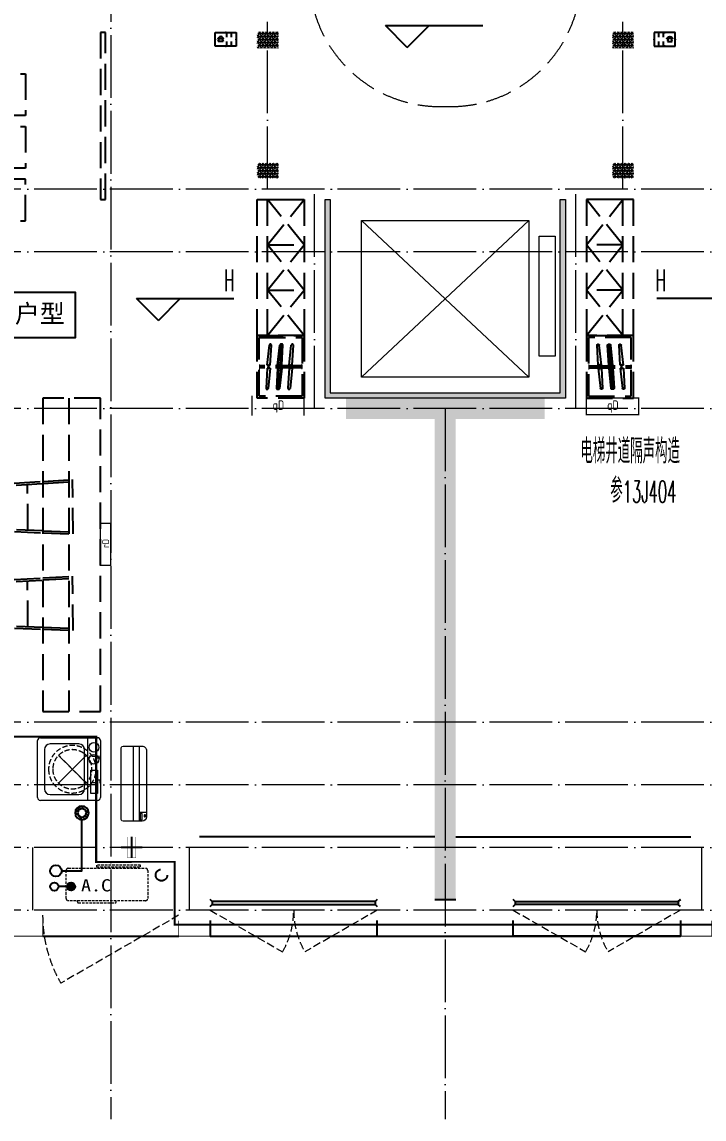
# Model space of a CAD drawing. Extents: x -518115 to 1124316, y -209821 to 1628073.
# Drawn here: x 836367 to 842893, y -178635 to -168135 of the extents above; entities that cross this region are included whole.
import ezdxf
from ezdxf.enums import TextEntityAlignment as Align

# ---------------------------------------------------------------- set-up
doc = ezdxf.new("R2010")
doc.units = 0
doc.header["$LTSCALE"] = 1000
doc.header["$MEASUREMENT"] = 0
for name, pattern in [('$1$DASH', [0.35, 0.25, -0.1]), ('A户型$0$DASH', [0.35, 0.25, -0.1]), ('DASH', [0.35, 0.25, -0.1]), ('DOTE', [2.4200000000000004, 2, -0.2, 0.02, -0.2])]:
    doc.linetypes.add(name, pattern=pattern)
for name, color, linetype in [('3-栏杆1', 135, 'Continuous'), ('3.5方案汇报，与郭总、侯月琴确定户型_t8$0$2020.03.04 -1安徽标准化洋房户型(UA）_t8_t8$0$看线', 154, 'Continuous'), ('5fur', 250, 'Continuous'), ('DIM_ELEV', 3, 'Continuous'), ('EQUIP-安防', 3, 'Continuous'), ('EQUIP_地漏', 7, 'Continuous'), ('PUB_TEXT', 4, 'Continuous'), ('VPIPE-凝结', 150, 'Continuous'), ('VPIPE-废水', 31, 'Continuous'), ('VPIPE-雨水', 4, 'DASH'), ('保温', 6, 'Continuous'), ('机电标识类', 1, 'Continuous'), ('看线', 251, 'Continuous')]:
    doc.layers.add(name, color=color, linetype=linetype)
for name, color, linetype, lineweight in [('3.5方案汇报，与郭总、侯月琴确定户型_t8$0$STAIR', 2, 'Continuous', 18), ('DOTE', 19, 'DOTE', 9), ('EQUIP-消防', 3, 'Continuous', 20), ('LVTRY', 1, 'Continuous', 13), ('STAIR', 2, 'Continuous', 18), ('WINDOW', 144, 'Continuous', 15), ('填充', 251, 'Continuous', 5), ('平面-空调室内机', 176, 'Continuous', 9), ('平面-空调预留孔', 173, 'Continuous', 15), ('空调', 76, 'Continuous', 13), ('粉刷', 251, 'Continuous', 9)]:
    doc.layers.add(name, color=color, linetype=linetype, lineweight=lineweight)
doc.styles.add('_TCH_DIM', font='SIMPLEX.shx', dxfattribs={"width": 0.7, "bigfont": 'GBCBIG.shx'})
doc.styles.add('_TEL_DIM', font='SIMPLEX', dxfattribs={"width": 0.8, "height": 3.5, "bigfont": 'HZTXT'})
doc.styles.add('房间名称', font='TSSDENG', dxfattribs={"width": 0.8, "bigfont": 'HZTXT'})
doc.styles.add('黑体', font='')
doc.styles.get('黑体').set_extended_font_data('SimHei')
pattern_1 = [(90, (0, 0), (-16.49778, 1.010197673501861e-15), [9.525, -19.05]), (210, (0, 0), (8.248889999999996, -14.28749658604684), [9.525, -19.05]), (150, (5.83238038093927e-16, 9.525), (-8.248890000000003, -14.28749658604684), [9.525, -19.05])]

# ---------------------------------------------------------------- blocks, each defined once
blk = doc.blocks.new('GDGDGDSDA')
at = {"layer": 'DOTE', "linetype": 'DOTE', "ltscale": 0.3}
for p, q in [((428635.0362220362, 370658.3318268224), (428634.7978358797, 359558.331827242)), ((430134.8185689393, 368458.3318260834), (430134.8185686748, 370058.3318260844)), ((433534.8200740376, 368458.3318260834), (433534.8200743021, 370058.3318260844)), ((471334.8193115436, 368458.3318260833), (417334.819312298, 368458.3318260835)), ((430584.8193169369, 366358.3318260893), (430584.8193170216, 368458.3318260653)), ((433084.8193072819, 366358.3318260413), (433084.8193071971, 368458.3318260653)), ((471334.8193115436, 367858.3318270331), (417334.819312298, 367858.3318270331)), ((471334.8193115436, 366358.3318253069), (417334.819312298, 366358.3318263437)), ((431834.8193190754, 366358.3318260653), (431834.8193190754, 359558.331827242)), ((471334.8193115436, 363358.3318186834), (417334.819312298, 363358.3318186834)), ((471334.8193115436, 362758.3318186833), (417334.819312298, 362758.3318186833)), ((471334.8193115436, 362158.331827242), (417334.819312298, 362158.331827242)), ((427884.8536739056, 362158.331827242), (427884.8407881674, 361558.331827242)), ((429384.8236075286, 362158.331827242), (429384.8364932667, 361558.331827242)), ((434284.8150372135, 362158.331827242), (434284.8021514753, 361558.331827242)), ((471334.8193115436, 361558.331827242), (417334.819312298, 361558.331827242))]:
    blk.add_line(p, q, dxfattribs=at)
blk = doc.blocks.new('FGDGDGRDGRRD')
at = {"layer": '5fur', "linetype": 'A户型$0$DASH'}
for p, q in [((427420.0297631394, 369562.7417104737), (427820.0297631396, 369562.7417104737)), ((427820.0297631396, 369562.7417104737), (427820.0297631396, 369162.7417104737)), ((427820.0297631396, 369162.7417104737), (427420.0297631394, 369162.7417104737)), ((427420.0297631394, 369058.2838904549), (427820.0297631396, 369058.2838904549)), ((427820.0297631396, 369058.2838904549), (427820.0297631396, 368658.283890455)), ((427820.0297631396, 368658.283890455), (427420.0297631394, 368658.283890455)), ((427820.0297631396, 368553.8260704363), (427420.0297631394, 368553.8260704363)), ((427820.0297631396, 368153.8260704363), (427820.0297631396, 368553.8260704363)), ((430034.8182580339, 368358.33408749), (430484.6214396512, 368358.33408749)), ((430034.8182580339, 367058.3340873321), (430034.8182580339, 368358.33408749)), ((430484.6211365134, 367924.9987946341), (430134.8179544431, 368358.3318258652)), ((430134.8182580339, 367924.9987944512), (430484.6214396512, 368358.3318260481)), ((430134.8182580339, 368358.3311020905), (430484.6211374192, 368358.3311020905)), ((430134.8182580339, 367058.3340873321), (430134.8182580339, 368358.3311020905)), ((430484.6211374192, 368358.3311020905), (430484.6211374192, 367058.3340873321)), ((430484.6214396512, 368358.33408749), (430484.6214396512, 367058.3340873321)), ((427420.0297631394, 368153.8260704363), (427820.0297631396, 368153.8260704363)), ((430134.8182580339, 367924.9987944512), (430484.6211365134, 367924.9987948171)), ((430484.6214396512, 367491.6664412445), (430134.8182580339, 367924.9987944512)), ((430134.8182580339, 367491.6664410093), (430484.6211365134, 367924.9987946341)), ((430134.8182580339, 367491.6664408263), (430484.6211369663, 367491.6664411922)), ((430134.8182580339, 367058.3340873321), (430484.6214396512, 367491.6664412445)), ((430484.6211374192, 367058.3340875151), (430134.8182580339, 367491.6664410093)), ((430484.6214396512, 367058.3340873321), (430034.8182580339, 367058.3340873321)), ((428534.8171815754, 366458.3318190013), (427984.8171815068, 366458.3318190013)), ((427984.8171815068, 366458.3318190013), (427984.8171815191, 363458.3318262438)), ((428234.8171815865, 366458.3318190013), (428234.8171814766, 363458.33182625)), ((428534.8171815877, 363458.3318262438), (428534.8171815754, 366458.3318190013)), ((427709.3767678037, 365645.0320280172), (427984.8171815136, 365661.3506628697)), ((427729.5621406168, 365626.1928530327), (427984.8171815136, 365641.3155931936)), ((427842.2189601513, 365195.2374836794), (427837.937533245, 365632.6136190902)), ((427984.8171815136, 365661.35066287), (428269.4906486645, 365678.216315588)), ((427984.8171815136, 365641.3155931942), (428269.6866560848, 365658.1928584935)), ((428274.5820926349, 365158.091568357), (428269.4906486645, 365678.216315588)), ((427733.7386428032, 365199.5354730325), (427984.8171815136, 365189.5877432264)), ((427713.9259319268, 365180.3047612041), (427984.8171815136, 365169.572051944)), ((427984.8171815136, 365189.5877432273), (428274.3860852134, 365178.1150254511)), ((427984.8171815136, 365169.5720519439), (428274.5820926349, 365158.091568357)), ((427709.3767678037, 364721.2854500868), (427984.8171815136, 364737.6040849392)), ((427729.5621406168, 364702.4462751023), (427984.8171815136, 364717.5690152632)), ((427842.2189601513, 364271.490905749), (427837.937533245, 364708.8670411597)), ((427984.8171815136, 364737.6040849395), (428269.4906486645, 364754.4697376576)), ((427984.8171815136, 364717.5690152637), (428269.6866560848, 364734.4462805631)), ((428274.5820926349, 364234.3449904265), (428269.4906486645, 364754.4697376576)), ((427713.9259319268, 364256.5581832736), (427984.8171815136, 364245.8254740136)), ((427733.7386428032, 364275.788895102), (427984.8171815136, 364265.8411652959)), ((427984.8171815136, 364265.8411652968), (428274.3860852134, 364254.3684475206)), ((427984.8171815136, 364245.8254740135), (428274.5820926349, 364234.3449904265)), ((427984.8171815191, 363458.3318262438), (428534.8171815877, 363458.3318262438))]:
    blk.add_line(p, q, dxfattribs=at)
blk.add_lwpolyline([(428534.8200654911, 368358.33182557), (428585.021194477, 368358.33182557), (428585.021194477, 369958.6019839781), (428534.8200654911, 369958.6019839781)], close=True, dxfattribs=at)
at = {"linetype": 'A户型$0$DASH'}
blk.add_wipeout([(430484.6214396512, 367058.3340873321), (430484.6214396512, 366458.3340873321), (430034.8182580339, 366458.3340873321), (430034.8182580339, 367058.3340873321)], dxfattribs=at).dxf.layer = '5fur'
at = {"layer": '5fur', "linetype": 'A户型$0$DASH'}
for p, q in [((430484.6211374192, 367058.3340873321), (430134.8182580339, 367058.3340873321)), ((430130.9788282145, 366772.6260690267), (430152.2628120951, 366965.3178476462)), ((430160.9788282145, 366772.6260690267), (430172.1991169794, 366963.7925817544)), ((430230.9788282145, 366772.6260690267), (430252.2628120951, 366965.3178476462)), ((430240.7812548293, 366772.6260690267), (430262.0652387099, 366965.3178476462)), ((430260.9788282145, 366772.6260690267), (430272.1991169794, 366963.7925817544)), ((430270.7812548293, 366772.6260690267), (430282.0015435942, 366963.7925817544)), ((430340.7812548293, 366772.6260690267), (430362.0652387099, 366965.3178476462)), ((430370.7812548293, 366772.6260690267), (430382.0015435942, 366963.7925817544)), ((430054.8182580339, 366773.5840873321), (430059.8182580339, 366773.5840873321)), ((430130.9788282145, 366772.6260690267), (430143.9788282145, 366772.6260690267)), ((430143.9788282145, 366775.6260690267), (430147.9788282145, 366775.6260690267)), ((430143.9788282145, 366741.0421056375), (430143.9788282145, 366775.6260690267)), ((430147.9788282145, 366741.0421056375), (430147.9788282145, 366775.6260690267)), ((430147.9788282145, 366772.6260690267), (430160.9788282145, 366772.6260690267)), ((430230.9788282145, 366772.6260690267), (430243.9788282145, 366772.6260690267)), ((430240.7812548293, 366772.6260690267), (430253.7812548293, 366772.6260690267)), ((430243.9788282145, 366775.6260690267), (430247.9788282145, 366775.6260690267)), ((430243.9788282145, 366741.0421056375), (430243.9788282145, 366775.6260690267)), ((430247.9788282145, 366741.0421056375), (430247.9788282145, 366775.6260690267)), ((430247.9788282145, 366772.6260690267), (430260.9788282145, 366772.6260690267)), ((430253.7812548293, 366775.6260690267), (430257.7812548293, 366775.6260690267)), ((430253.7812548293, 366741.0421056375), (430253.7812548293, 366775.6260690267)), ((430257.7812548293, 366741.0421056375), (430257.7812548293, 366775.6260690267)), ((430257.7812548293, 366772.6260690267), (430270.7812548293, 366772.6260690267)), ((430340.7812548293, 366772.6260690267), (430353.7812548293, 366772.6260690267)), ((430353.7812548293, 366775.6260690267), (430357.7812548293, 366775.6260690267)), ((430353.7812548293, 366741.0421056375), (430353.7812548293, 366775.6260690267)), ((430357.7812548293, 366741.0421056375), (430357.7812548293, 366775.6260690267)), ((430357.7812548293, 366772.6260690267), (430370.7812548293, 366772.6260690267)), ((430464.6214396512, 366773.5840873321), (430459.6214396512, 366773.5840873321)), ((430054.8182580339, 366743.0840873321), (430059.8182580339, 366743.0840873321)), ((430459.6214396512, 366768.5840873321), (430059.8182580339, 366768.5840873321)), ((430459.6214396512, 366748.0840873321), (430059.8182580339, 366748.0840873321)), ((430130.9788282145, 366744.0421056375), (430119.7585394495, 366552.8755929099)), ((430143.9788282145, 366744.0421056375), (430130.9788282145, 366744.0421056375)), ((430160.9788282145, 366744.0421056375), (430139.6948443337, 366551.350327018)), ((430147.9788282145, 366741.0421056375), (430143.9788282145, 366741.0421056375)), ((430160.9788282145, 366744.0421056375), (430147.9788282145, 366744.0421056375)), ((430230.9788282145, 366744.0421056375), (430219.7585394495, 366552.8755929099)), ((430240.7812548293, 366744.0421056375), (430229.5609660643, 366552.8755929099)), ((430243.9788282145, 366744.0421056375), (430230.9788282145, 366744.0421056375)), ((430260.9788282145, 366744.0421056375), (430239.6948443337, 366551.350327018)), ((430253.7812548293, 366744.0421056375), (430240.7812548293, 366744.0421056375)), ((430247.9788282145, 366741.0421056375), (430243.9788282145, 366741.0421056375)), ((430260.9788282145, 366744.0421056375), (430247.9788282145, 366744.0421056375)), ((430270.7812548293, 366744.0421056375), (430249.4972709485, 366551.350327018)), ((430257.7812548293, 366741.0421056375), (430253.7812548293, 366741.0421056375)), ((430270.7812548293, 366744.0421056375), (430257.7812548293, 366744.0421056375)), ((430340.7812548293, 366744.0421056375), (430329.5609660643, 366552.8755929099)), ((430353.7812548293, 366744.0421056375), (430340.7812548293, 366744.0421056375)), ((430370.7812548293, 366744.0421056375), (430349.4972709485, 366551.350327018)), ((430357.7812548293, 366741.0421056375), (430353.7812548293, 366741.0421056375)), ((430370.7812548293, 366744.0421056375), (430357.7812548293, 366744.0421056375)), ((430464.6214396512, 366743.0840873321), (430459.6214396512, 366743.0840873321))]:
    blk.add_line(p, q, dxfattribs=at)
for points in [[(430484.6214396512, 366458.3340873321), (430034.8182580339, 366458.3340873321), (430034.8182580339, 367058.3340873321), (430484.6214396512, 367058.3340873321)], [(430464.6214396512, 366478.3340873321), (430054.8182580339, 366478.3340873321), (430054.8182580339, 367038.3340873321), (430464.6214396512, 367038.3340873321)]]:
    blk.add_lwpolyline(points, close=True, dxfattribs=at)
for points in [[(430059.8182580339, 366773.5840873321), (430059.8182580339, 366743.0840873321)], [(430459.6214396512, 366773.5840873321), (430459.6214396512, 366743.0840873321)]]:
    blk.add_lwpolyline(points, dxfattribs=at)
for centre, start, end in [((430162.2131839973, 366964.322810456), 356.9605880066717, 174.2894068628322), ((430262.2131839973, 366964.322810456), 356.9605880066717, 174.2894068628322), ((430272.0156106121, 366964.322810456), 356.9605880066717, 174.2894068628322), ((430372.0156106121, 366964.322810456), 356.9605880066717, 174.2894068628322), ((430129.7444724317, 366552.3453642082), 176.9605880066717, 354.2894068628323), ((430229.7444724317, 366552.3453642082), 176.9605880066717, 354.2894068628323), ((430239.5468990465, 366552.3453642082), 176.9605880066717, 354.2894068628323), ((430339.5468990465, 366552.3453642082), 176.9605880066717, 354.2894068628323)]:
    blk.add_arc(centre, 10, start, end, dxfattribs=at)
blk = doc.blocks.new('GDFGDGRD')
at = {"layer": '保温', "linetype": 'Continuous', "ltscale": 10}
h = blk.add_hatch(dxfattribs=at)
h.set_pattern_fill('HEX', color=251, scale=10, angle=90, style=0)
h.set_pattern_definition(pattern_1)
h.paths.add_polyline_path([(431316.5779580405, 372073.7248388497), (431516.5779417312, 372073.7248388497), (431516.6768560584, 372223.7247332454), (431316.6768723676, 372223.7249298903)])
h = blk.add_hatch(dxfattribs=at)
h.set_pattern_fill('HEX', color=251, scale=10, angle=90, style=0)
h.set_pattern_definition(pattern_1)
h.paths.add_polyline_path([(434916.579461211, 372073.7248388497), (434716.5794775203, 372073.7248388497), (434716.4805631932, 372223.7247332454), (434916.4805468839, 372223.7249298903)])
h = blk.add_hatch(dxfattribs=at)
h.set_pattern_fill('HEX', color=251, scale=10, angle=90, style=0)
h.set_pattern_definition(pattern_1)
h.paths.add_polyline_path([(431316.5779582471, 370823.724846115), (431516.5779419378, 370823.724846115), (431516.676856265, 370973.7247405107), (431316.6768725742, 370973.7249371556)])
h = blk.add_hatch(dxfattribs=at)
h.set_pattern_fill('HEX', color=251, scale=10, angle=90, style=0)
h.set_pattern_definition(pattern_1)
h.paths.add_polyline_path([(434916.5794610044, 370823.724846115), (434716.5794773137, 370823.724846115), (434716.4805629865, 370973.7247405107), (434916.4805466773, 370973.7249371556)])
h = blk.add_hatch(dxfattribs=at)
h.set_pattern_fill('HEX', color=251, scale=10, angle=90, style=0)
h.set_pattern_definition([(90, (-70765.89117912838, -151624.7360933621), (-16.49778, 1.010197673501861e-15), [9.525, -19.05]), (210, (-70765.89117912838, -151624.7360933621), (8.248889999999996, -14.28749658604684), [9.525, -19.05]), (150, (-70765.89117912838, -151615.2110933621), (-8.248890000000003, -14.28749658604684), [9.525, -19.05])])
h.paths.add_polyline_path([(434066.5790224251, 368523.7248330163), (434066.5789810187, 368723.7248300065), (432166.5783829462, 368723.7248300508), (432166.5784243525, 368523.7248330605)])
h = blk.add_hatch(dxfattribs=at)
h.set_pattern_fill('HEX', color=251, scale=10, angle=90, style=0)
h.set_pattern_definition([(90, (-70765.89117912838, -152124.7360933621), (-16.49778, 1.010197673501861e-15), [9.525, -19.05]), (210, (-70765.89117912838, -152124.7360933621), (8.248889999999996, -14.28749658604684), [9.525, -19.05]), (150, (-70765.89117912838, -152115.2110933621), (-8.248890000000003, -14.28749658604684), [9.525, -19.05])])
h.paths.add_polyline_path([(433016.677671614, 363923.7248245182), (433216.6776553047, 363923.7248245182), (433216.6776158109, 368523.7247332072), (433016.6776321201, 368523.7249298521)])
at = {"layer": '保温', "color": 251, "linetype": 'ByBlock', "ltscale": 10}
blk.add_line((433016.5787096247, 363923.7248245177), (433216.5787096269, 363923.724824505), dxfattribs=at)
blk = doc.blocks.new('dongkong')
blk.add_wipeout([(-603756.0415179721, 210770.96306340612), (-603756.0415180603, 210570.80961624245), (-603836.0415181214, 210570.80961593534), (-603836.0415181519, 210770.96306307407)])
at = {"layer": '机电标识类', "color": 250, "linetype": 'DASH', "ltscale": 400}
for p, q in [((-603796.0415180789, 210770.9630630909), (-603796.0415180789, 210570.8096162414)), ((-603896.0415180789, 210670.6929921169), (-603696.0415180789, 210670.6929921169))]:
    blk.add_line(p, q, dxfattribs=at)
at = {"layer": '空调', "color": 6, "linetype": 'DASH', "const_width": 2}
blk.add_lwpolyline([(-603756.0415180789, 210770.9630630909), (-603756.0415180789, 210570.8096162414), (-603836.0415180789, 210570.8096162414), (-603836.0415180789, 210770.9630630909)], close=True, dxfattribs=at)
blk = doc.blocks.new('A$C001338C2')
for p, q in [((844.9999883423079, 303.6000072514144), (54.99998834231155, 303.6000543390692)), ((109.0525457565491, 214.7673082745569), (109.0525510513944, 303.6000511174025)), ((-1.49359439092e-05, 248.6000576173246), (-2.84423585981e-05, 22.0000576172315)), ((899.9999715576414, 22.00000397306576), (899.9999850640525, 248.6000039731589)), ((21.99997024633922, 5.63059293199e-05), (877.9999702463392, 5.2843679441e-06))]:
    blk.add_line(p, q)
at = {"lineweight": 5}
for p, q in [((899.9999830474662, 214.7672611304297), (-1.69525337697e-05, 214.7673147745954)), ((899.9999787804518, 143.1781611304468), (-2.12195482163e-05, 143.1782147746126))]:
    blk.add_line(p, q, dxfattribs=at)
for points in [[(73.08482630450817, 275.0144977724194), (56.77886350143308, 275.0144987443309, -0.414213562373095), (51.27886382925863, 280.5144990721565), (51.27886400034913, 283.3844664433818, -0.414213562373095), (56.77886432817468, 288.8844661155563), (73.08482713124977, 288.8844651436448, -0.4142135623732024), (78.58482680342422, 283.3844648158192), (78.58482663233372, 280.5144974445939, -0.414213562373095)], [(89.24090579471158, 226.3562818807586), (22.19125331861505, 226.3562858772129, -0.414213562372504), (16.6912536464406, 231.8562862050385), (16.69125431894281, 243.1390318179401, -0.414213562373095), (22.19125464676836, 248.6390314901146), (89.24090712286488, 248.6390274936603, -0.414213562373095), (94.74090679503934, 243.1390271658347), (94.74090612253713, 231.8562815529331, -0.414213562373095)]]:
    blk.add_lwpolyline(points, format="xyb", close=True)
for centre, radius, start, end in [((54.99998506405609, 248.6000543390692), 55.0000000000001, 89.99999658490542, 179.9999965849054), ((844.9999850640525, 248.6000072514144), 55.0000000000001, 359.9999965849054, 89.99999658490542), ((21.9999715576414, 22.00005630592932), 22.00000000000004, 179.9999965849054, 269.9999965849054), ((877.9999715576414, 22.00000528436794), 22.00000000000004, 269.9999965849054, 359.9999965849054)]:
    blk.add_arc(centre, radius, start, end)
blk = doc.blocks.new('ASDFSD')
at = {"layer": '3-栏杆1', "color": 5}
for p, q in [((681762.5879415963, 334937.5442401596), (681742.3193111992, 334955.3318184742)), ((681742.3193111992, 334955.3318184742), (681762.5879414161, 334937.5442403179)), ((683322.0506668226, 334937.5442278689), (683342.3192972196, 334955.3318061834)), ((683342.3192972196, 334955.3318061834), (683322.0506670028, 334937.5442280272)), ((681742.3193347491, 334888.4150854239), (681762.5879414133, 334908.2619604596)), ((681762.5879414161, 334937.5442403179), (681762.5879414133, 334908.2619604596)), ((683322.0506670028, 334937.4781505512), (681762.5879414163, 334937.5226424761)), ((681762.5879414135, 334908.2403724216), (683322.0506670056, 334908.1959003614)), ((683322.0506670028, 334937.5442280272), (683322.0506670056, 334908.2619481689)), ((683322.0506670056, 334908.2619481689), (683342.3192736697, 334888.4150731332)), ((683342.3192736697, 334888.4150731332), (683322.0506670056, 334908.2619481689))]:
    blk.add_line(p, q, dxfattribs=at)
blk = doc.blocks.new('$TwtSys$00000141')
at = {"color": 1}
for p, q in [((-47.09803151780761, 3.836055847277748), (-5.041545145413693, 45.89254221967349)), ((-47.09803151780761, 3.836055847277748), (-5.041545145413693, 45.89254221967349)), ((-43.60958444554853, -17.52724007043071), (17.52724007042889, 43.60958444554853)), ((-43.60958444554853, -17.52724007043071), (17.52724007042889, 43.60958444554853)), ((-33.23401871576607, -33.23401871577153), (33.23401871576607, 33.23401871576425)), ((-33.23401871576607, -33.23401871576971), (33.23401871576607, 33.23401871576425)), ((-16.17805684451741, -43.53063328177632), (43.79137317708955, 16.43879673983065)), ((-16.17805684451741, -43.53063328177632), (43.79137317708955, 16.43879673983247)), ((5.715553844029273, -46.12975947626182), (46.12974035062325, -5.715572969671484)), ((5.715553844029273, -46.12975947626182), (46.12974035062325, -5.715572969671484))]:
    blk.add_line(p, q, dxfattribs=at)
blk.add_circle((0, -1.818989403545856e-12), 47, dxfattribs=at)
blk.add_circle((0, -1.818989403545856e-12), 47, dxfattribs=at)
blk = doc.blocks.new('RECTANG')
for p, q in [((1.00000000000004, 1.00000000000004), (0, 1.00000000000004)), ((0, 1.00000000000004), (0, 0)), ((1.00000000000004, 0), (1.00000000000004, 1.00000000000004)), ((0, 0), (1.00000000000004, 0))]:
    blk.add_line(p, q)
blk = doc.blocks.new('洗衣机')
at = {"layer": 'LVTRY'}
for p, q in [((3790993.746954995, 243444.5237557961), (3790993.746954995, 242899.1124234381)), ((3791567.361739737, 243472.1311109139), (3791020.978428917, 243472.1311109139)), ((3791116.547650196, 243472.1311109139), (3791116.547650196, 242871.5050683203)), ((3791198.977629842, 243412.6941587822), (3791474.884451542, 243412.6941587822)), ((3791594.59321366, 242899.1124234381), (3791594.59321366, 243444.5237557961)), ((3791145.054954439, 242982.4807401235), (3791145.054954439, 243358.0271784722)), ((3791528.807126945, 243358.0271784722), (3791528.807126945, 242982.4807401235)), ((3791020.978428917, 242871.5050683203), (3791567.361739737, 242871.5050683203)), ((3791474.884451542, 242927.8137598135), (3791198.977629842, 242927.8137598135))]:
    blk.add_line(p, q, dxfattribs=at)
at = {"layer": 'LVTRY', "extrusion": (0, 0, -1)}
for centre, major_axis, ratio, start_param, end_param in [((3791020.978428917, 243444.5237557961), (-1.908531711022078e-08, 27.60735511779785), 0.9863847444471043, -1.570796326112996, 7.008549296472211e-10), ((3791055.147302595, 243379.8474220779), (-1.532403957494624e-08, 46.92390957762836), 0.9863847444493448, 3.141592653920872, 9.424777961100459), ((3791198.977629842, 243358.0271784722), (4.764609934498854e-09, 54.66698031005217), 0.9863847444472746, 4.712388980298719, 6.283185307091227), ((3791474.884451542, 243358.0271784722), (-4.76474120185596e-09, 54.66698031005217), 0.9863847444472746, 8.836242848531128e-11, 1.57079632688087), ((3791567.361739737, 243444.5237557961), (-5.264563262736361e-09, 27.60735511779785), 0.9863847444471043, 1.933262439024475e-10, 1.570796326982994), ((3791055.147302595, 243265.6659087724), (-1.532403957494624e-08, 46.92390957762836), 0.9863847444493448, 3.141592653920872, 9.424777961100459), ((3791198.977629842, 242982.4807401235), (-6.265914279833452e-09, 54.66698031005218), 0.9863847444472746, 3.141592653705994, 4.712388980497749), ((3791474.884451542, 242982.4807401235), (6.265651745155644e-09, 54.66698031005217), 0.986384744447275, 1.570796326681842, 3.141592653473596), ((3791020.978428917, 242899.1124234381), (1.908525212675288e-08, 27.60735511779785), 0.9863847444471043, 3.14159265288894, 4.712388979702792), ((3791567.361739737, 242899.1124234381), (5.264433297526799e-09, 27.60735511779784), 0.9863847444471044, 1.570796326606803, 3.141592653396471)]:
    blk.add_ellipse(centre, major_axis=major_axis, ratio=ratio, start_param=start_param, end_param=end_param, dxfattribs=at)
at = {"layer": 'LVTRY', "xscale": 63.25620569481588, "yscale": 224.5369532744355, "zscale": 64.12934308941763, "rotation": 180}
blk.add_blockref('RECTANG', (3791085.200501846, 243162.4333077016), dxfattribs=at)
blk = doc.blocks.new('$TwtSys$00000543')
for p, q in [((-93.61191613507253, -8.532828222891112), (8.532828222720127, 93.61191613524352)), ((-8.532828222720127, -93.61191613524352), (93.6119161354145, 8.532828222891112)), ((12.46562189858378, 55.00516585458899), (41.70321270589193, 84.24275666206813)), ((39.88082245889382, 39.88082245889382), (66.46803743171768, 66.46803743154669)), ((55.00516585475998, 12.46562189841279), (84.24275666206813, 41.70321270589193)), ((-84.24275666206813, -41.70321270589193), (-55.00516585475998, -12.46562189841279)), ((-66.46803743308556, -66.46803743308556), (-39.88082245889382, -39.88082245889382)), ((-41.70321270589193, -84.24275666206813), (-12.46562189824181, -55.00516585458899))]:
    blk.add_line(p, q)
for radius in [94, 56.4]:
    blk.add_circle((0, 0), radius)
blk = doc.blocks.new('dnfhfn')
at = {"linetype": '$1$DASH', "ltscale": 0.2}
for p, q in [((101.8984962723892, 495.000031470118, -2.359636360997379e-09), (121.8984962723892, 495.000031470118, -2.359636360997379e-09)), ((101.8984962723892, 417.1853479389541, -2.359636360997379e-09), (101.8984962723892, 495.000031470118, -2.359636360997379e-09)), ((121.8984962723892, 495.000031470118, -2.359636360997379e-09), (121.8984962723892, 429.0058331504954, -2.359636360997379e-09)), ((353.1017998967993, 495.000031470118, -2.359636360997379e-09), (333.1017998967993, 495.000031470118, -2.359636360997379e-09)), ((333.1017998967993, 495.000031470118, -2.359636360997379e-09), (333.1017998967993, 429.0058331504954, -2.359636360997379e-09)), ((353.1017998967993, 417.1853479389541, -2.359636360997379e-09), (353.1017998967993, 495.000031470118, -2.359636360997379e-09))]:
    blk.add_line(p, q, dxfattribs=at)
at = {"linetype": '$1$DASH', "ltscale": 0.2, "elevation": -2.359636360997379e-09}
for points in [[(94.91774319857359, 360.0825529289432), (94.91774319857359, 360.0825529289432), (360.0827860850841, 94.91750992601737), (360.0827860850841, 94.91750992601737)], [(360.0827861726284, 360.0825529010035), (94.91774310916662, 94.91750995395705), (94.91774310916662, 94.91750995395705), (360.0827861726284, 360.0825529010035)]]:
    blk.add_lwpolyline(points, close=True, dxfattribs=at)
at = {"linetype": '$1$DASH', "ltscale": 0.2}
for radius in [227.5000000426377, 187.5000000426377]:
    blk.add_circle((227.5002646408975, 227.5000314274803, -2.359636360997379e-09), radius, dxfattribs=at)
blk = doc.blocks.new('gsergvr')
at = {"layer": '平面-空调预留孔', "linetype": 'DASH', "ltscale": 0.1}
for p, q in [((34075.40689820799, 17176.21177392045), (34075.40689820799, 17166.21177392045)), ((34085.40689820799, 17156.21177392045), (34438.2425664645, 17156.21177392045)), ((34448.2425664645, 17166.21177392045), (34448.2425664645, 17176.21177392045))]:
    blk.add_line(p, q, dxfattribs=at)
blk.add_lwpolyline([(34728.55383313683, 17176.21177392068), (33988.55383313683, 17176.21177392045, -0.414213562373517), (33968.55383313683, 17196.21177392045), (33968.5538331373, 17466.21177392045, -0.414213562372746), (33988.5538331373, 17486.21177392045), (34728.55383313636, 17486.21177392045, -0.4142135623727947), (34748.55383313636, 17466.21177392045), (34748.55383313683, 17196.21177392091, -0.4142135623733224)], format="xyb", close=True, dxfattribs=at)
blk.add_lwpolyline([(34679.34183939642, 17515.32109233934), (34259.5236940319, 17515.32109233934), (34259.5236940319, 17500.20703668251), (34679.34183939642, 17500.20703668251)], close=True, dxfattribs=at)
for centre, start, end in [((34085.40689820799, 17166.21177392045), 180, 270), ((34438.2425664645, 17166.21177392045), 270, 0)]:
    blk.add_arc(centre, 10, start, end, dxfattribs=at)
at = {"layer": '平面-空调预留孔', "color": 251, "linetype": 'DASH', "ltscale": 0.1, "true_color": 0x636466, "style": '黑体', "width": 1.2}
blk.add_text('A.C', height=117.045, dxfattribs=at).set_placement((34110.94965887904, 17264.83656359856))
blk = doc.blocks.new('rtyryrtyeeretee')
at = {"layer": '平面-空调预留孔'}
blk.add_blockref('gsergvr', (635673.4605407391, 326705.7952499206), dxfattribs=at)
blk = doc.blocks.new('GDGDRGDGDRGDR')
blk.add_blockref('rtyryrtyeeretee', (-240152.5894561801, 97240.07148390624))
blk = doc.blocks.new('$equip$00002628')
at = {"linetype": 'Continuous'}
for p, q in [((-0.624999999998181, 0.4150000000045111), (0.625000000001819, 0.4150000000045111)), ((-0.624999999998181, -0.4150000000045111), (-0.624999999998181, 0.4150000000045111)), ((-0.4717313354612998, 0.009603462141967611), (-0.4090194958534994, 0.009603462141967611)), ((-0.4457289298279647, -0.1375965378647379), (-0.3945289298262651, 0.05760346212991863)), ((-0.3945289298262651, 0.05760346212991863), (-0.3945289298262651, 0.05760346212991863)), ((-0.3945289298262651, 0.05760346212991863), (-0.2057289298081741, 0.05760346212991863)), ((-0.2057289298081741, 0.05760346212991863), (-0.1545289298064745, -0.1375965378647379)), ((-0.1912383637663879, 0.009603462141967611), (-0.1285265242022433, 0.009603462141967611)), ((0.07074779736467462, 0.1292446097322681), (0.07074779736467462, 0.4150000000045111)), ((0.3500291924156045, 0.1292446097322681), (0.3500291924156045, 0.4150000000045111)), ((0.625000000001819, 0.4150000000045111), (0.625000000001819, -0.4150000000045111)), ((0.625000000001819, -0.4150000000045111), (-0.624999999998181, -0.4150000000045111)), ((-0.1545289298064745, -0.1375965378647379), (-0.4457289298279647, -0.1375965378647379)), ((0.07074779736467462, -0.4150000000045111), (0.07074779736467462, -0.1292446097468201)), ((0.3500291924156045, -0.4150000000045111), (0.3500291924156045, -0.1292446097468201))]:
    blk.add_line(p, q, dxfattribs=at)
at = {"const_width": 0.05}
blk.add_lwpolyline([(-0.624999999998181, 0.4150000000045111), (0.625000000001819, 0.4150000000045111), (0.625000000001819, -0.4150000000045111), (-0.624999999998181, -0.4150000000045111), (-0.624999999998181, 0.4150000000045111), (0.625000000001819, 0.4150000000045111)], dxfattribs=at)
at = {"linetype": 'Continuous'}
blk.add_arc((-0.3001289298244956, -0.01143547351603047), 0.1728873113639825, 6.989740462788838, 173.0102595372112, dxfattribs=at)
for p in [(-0.624999999998181, 0), (1.818989403545856e-12, 0.4150000000045111), (1.818989403545856e-12, -0.4150000000045111), (0.625000000001819, -3.637978807091713e-12)]:
    blk.add_point(p)
at = {"color": 7, "style": '_TEL_DIM', "flags": 1}
blk.add_attdef('A', text='', height=2.5e-05, dxfattribs=at).set_placement((1.818989403545856e-12, 0), align=Align.MIDDLE_CENTER)
blk = doc.blocks.new('GDGRDGDRGDFD')
at = {"layer": 'EQUIP-消防', "const_width": 12.82051282052028}
blk.add_lwpolyline([(136866.5605577994, 335507.811971089), (136366.5605577994, 335507.8119710906), (136366.5605577991, 335347.8119710904), (136866.5605577991, 335347.8119710888)], close=True, dxfattribs=at)
at = {"layer": 'PUB_TEXT', "color": 7, "true_color": 0xffffff, "style": '房间名称', "width": 0.8}
blk.add_text('qD', height=90, dxfattribs=at).set_placement((136565.0499633249, 335395.5346836653))
blk = doc.blocks.new('FSFSFSFSEG')
at = {"layer": 'EQUIP-消防', "const_width": 12.82051282052028}
blk.add_lwpolyline([(136866.5605577994, 335152.5449090759), (136466.5605577994, 335152.5449090774), (136466.5605577991, 335052.5449090772), (136866.5605577991, 335052.5449090757)], close=True, dxfattribs=at)
at = {"layer": 'PUB_TEXT', "color": 7, "true_color": 0xffffff, "style": '房间名称', "width": 0.8}
blk.add_text('rD', height=64.8, dxfattribs=at).set_placement((136633.7425204425, 335069.0046025831))
blk = doc.blocks.new('GHFHFHTFHCSDCS')
blk.add_blockref('GDGRDGDRGDFD', (294900.0178471453, 33215.91286097257))
for name, p, rotation in [('GDGRDGDRGDFD', (298100.9974941605, 33215.50885790785), 0.0001673532306091649), ('FSFSFSFSEG', (764969.1235946793, 230657.1642343822), 89.99999999297357)]:
    blk.add_blockref(name, p, dxfattribs=dict(rotation=rotation))
at = {"layer": 'EQUIP-安防', "yscale": 160, "zscale": 160}
for p, xscale in [((431016.5794559291, 372157.3248316564), 160), ((435216.5779590498, 372157.3248316564), -160)]:
    blk.add_blockref('$equip$00002628', p, dxfattribs=dict(at, xscale=xscale))

msp = doc.modelspace()

# ---------------------------------------------------------------- hatches: boundary and pattern name
at = {"layer": '填充'}
h = msp.add_hatch(dxfattribs=at)
h.set_pattern_fill('隔热材料02', color=256, scale=100, style=0)
h.set_pattern_definition([(0, (-333791.8186238997, -780473.4348297522), (0, 50), []), (0, (-333791.8186238997, -780456.7683297521), (0, 50), []), (270, (-333748.0771238997, -780448.137079752), (50, -9.184850993605149e-15), [5.01775, -44.98225]), (270, (-333785.5358738997, -780448.137079752), (50, -9.184850993605149e-15), [5.01775, -44.98225]), (90, (-333760.0241238996, -780482.066079752), (-50, 3.061616997868383e-15), [5.01775, -44.98225]), (90, (-333773.5891238998, -780482.066079752), (-50, 3.061616997868383e-15), [5.01775, -44.98225]), (180, (-333741.7943738997, -780490.101579752), (-6.123233995736766e-15, -50), [50.02425, 0.02425]), (135, (-333755.7516238997, -780487.592829752), (2.775557561562891e-15, 49.99987405109137), [4.268000000000001, -66.44274999999999]), (116.56505, (-333708.7696238996, -780484.5748297521), (0.0001128305918363104, 49.99993342107836), [2.804999999999995, -108.9984999999998]), (116.56505, (-333758.7696238996, -780484.5748297521), (0.0001128305918363104, 49.99993342107836), [2.804999999999995, -108.9984999999998]), (153.43495, (-333700.7341238996, -780490.101579752), (-0.0001128305918057793, 49.99993342107837), [5.609999999999999, -106.1935]), (153.43495, (-333750.7341238996, -780490.101579752), (-0.0001128305918057793, 49.99993342107837), [5.609999999999999, -106.1935]), (63.43495000000001, (-333710.0241238996, -780477.0483297522), (-0.0001128305918307593, 49.99993342107837), [26.714, -85.0895]), (63.43495000000001, (-333760.0241238996, -780477.0483297522), (-0.0001128305918307593, 49.99993342107837), [26.714, -85.0895]), (116.56505, (-333698.0771238997, -780448.137079752), (0.0001128305918363104, 49.99993342107836), [2.804999999999995, -108.9984999999998]), (116.56505, (-333748.0771238997, -780448.137079752), (0.0001128305918363104, 49.99993342107836), [2.804999999999995, -108.9984999999998]), (135, (-333749.3316238998, -780445.628329752), (2.775557561562891e-15, 49.99987405109137), [4.268000000000001, -66.44274999999999]), (153.43495, (-333702.3496238997, -780442.6103297521), (-0.0001128305918057793, 49.99993342107837), [5.609999999999999, -106.1935]), (153.43495, (-333752.3496238997, -780442.6103297521), (-0.0001128305918057793, 49.99993342107837), [5.609999999999999, -106.1935]), (45, (-333784.2813738997, -780445.628329752), (0, 49.99987405109137), [4.268000000000001, -66.44274999999999]), (63.43495000000001, (-333735.5358738997, -780448.137079752), (-0.0001128305918307593, 49.99993342107837), [2.805, -108.9985]), (63.43495000000001, (-333785.5358738997, -780448.137079752), (-0.0001128305918307593, 49.99993342107837), [2.805, -108.9985]), (26.56505, (-333731.2636238998, -780442.6103297521), (0.0001128305918307593, 49.99993342107837), [5.609999999999999, -106.1935]), (26.56505, (-333781.2636238998, -780442.6103297521), (0.0001128305918307593, 49.99993342107837), [5.609999999999999, -106.1935]), (116.56505, (-333723.5891238998, -780477.0483297522), (0.0001128305918363104, 49.99993342107836), [26.71399999999996, -85.08949999999984]), (116.56505, (-333773.5891238998, -780477.0483297522), (0.0001128305918363104, 49.99993342107836), [26.71399999999996, -85.08949999999984]), (45, (-333777.8613738997, -780487.592829752), (0, 49.99987405109137), [4.268000000000001, -66.44274999999999]), (63.43495000000001, (-333724.8433738998, -780484.5748297521), (-0.0001128305918307593, 49.99993342107837), [2.805, -108.9985]), (63.43495000000001, (-333774.8433738998, -780484.5748297521), (-0.0001128305918307593, 49.99993342107837), [2.805, -108.9985]), (26.56505, (-333732.8791238996, -780490.101579752), (0.0001128305918307593, 49.99993342107837), [5.609999999999999, -106.1935]), (26.56505, (-333782.8791238996, -780490.101579752), (0.0001128305918307593, 49.99993342107837), [5.609999999999999, -106.1935])])
h.paths.add_polyline_path([(841516.5787051329, -169834.8040260381), (841566.5787051329, -169834.8040260397), (841566.5787050652, -171734.8040260599), (839266.5787050554, -171734.8040260419), (839266.578705029, -169834.8040260386), (839316.5787050291, -169834.8040260394), (839316.5787050547, -171684.8040260448), (841516.5787050668, -171684.8040260594)])

# ---------------------------------------------------------------- linework, layer by layer
at = {"color": 30, "const_width": 8}
for points in [[(836266.5787021712, -176734.8078578628), (836266.5787021712, -176884.8078578628), (836566.5787021712, -176884.8078578628), (836566.578702175, -176734.8073441595)], [(837866.5787020557, -176734.8078578016), (837866.5787020557, -176884.8078578016), (838166.5787020557, -176884.8078578016), (838166.5787020595, -176734.8073440982)], [(842966.5787080916, -176734.8078578016), (842966.5787080916, -176884.8078578016), (842666.5787080916, -176884.8078578016), (842666.5787080879, -176734.8073440982)]]:
    msp.add_lwpolyline(points, dxfattribs=at)
at = {"layer": '3.5方案汇报，与郭总、侯月琴确定户型_t8$0$2020.03.04 -1安徽标准化洋房户型(UA）_t8_t8$0$看线', "ltscale": 10}
for p, q in [((840316.578702177, -175934.8073444084), (838066.5787018576, -175934.8073443725)), ((840516.5787125238, -175934.8073444084), (842766.5787128432, -175934.8073443725))]:
    msp.add_line(p, q, dxfattribs=at)
at = {"layer": '3.5方案汇报，与郭总、侯月琴确定户型_t8$0$STAIR'}
for p, q in [((841216.5790017142, -170034.8073363907), (839616.5790017138, -171534.8073363893)), ((839616.5790017138, -170034.8073363907), (841216.5790017142, -171534.8073363893))]:
    msp.add_line(p, q, dxfattribs=at)
for points in [[(839616.5790017138, -171534.8073363893), (839616.5790017138, -170034.8073363907), (841216.5790017142, -170034.8073363907), (841216.5790017142, -171534.8073363893)], [(841316.5790017047, -171334.8073362738), (841316.5790017047, -170184.8073362734), (841466.5790017075, -170184.8073362734), (841466.5790017075, -171334.8073362738)]]:
    msp.add_lwpolyline(points, close=True, dxfattribs=at)
at = {"layer": 'DIM_ELEV'}
for p, q in [((840053.6984581512, -168378.711298122), (839843.6984581512, -168168.711298122)), ((839843.6984581512, -168168.711298122), (840774.5871196673, -168168.711298122)), ((840053.6984581512, -168378.711298122), (840263.6984581512, -168168.711298122))]:
    msp.add_line(p, q, dxfattribs=at)
at = {"layer": 'VPIPE-凝结', "ltscale": 0.1}
for points in [[(836746.5787021936, -176259.807336341), (836940.6820277106, -176259.8073363408), (836940.68202771, -175770.607336179)], [(836798.9787019738, -176409.8073458386), (836716.5787021935, -176409.8073440382)]]:
    msp.add_lwpolyline(points, dxfattribs=at)
at = {"layer": 'VPIPE-凝结'}
msp.add_circle((836676.5787021935, -176409.8073440382), 40, dxfattribs=at)
at = {"layer": 'VPIPE-废水'}
msp.add_circle((836691.5787021936, -176259.8073440381), 55, dxfattribs=at)
at = {"layer": 'VPIPE-雨水'}
msp.add_circle((837701.5787021427, -176299.815396837), 55, dxfattribs=at)
at = {"layer": 'WINDOW', "color": 250, "linetype": 'DASH', "ltscale": 0.3}
for points in [[(837864.6549135196, -176684.8073429567), (836738.8218885931, -177334.8073429599, -0.1316524976281984), (836564.654913539, -176684.8073429519)], [(838166.5787017883, -176634.8073434), (838859.3990248212, -177034.807343402, 0.1316524975905399), (838966.5787017946, -176634.8073433923)], [(839766.5787018009, -176634.8073434), (839073.758378768, -177034.807343402, -0.1316524975905399), (838966.5787017946, -176634.8073433923)], [(841066.5787174529, -176634.8073434), (841759.3990404858, -177034.807343402, 0.1316524975905399), (841866.5787174592, -176634.8073433923)], [(842666.5787174655, -176634.8073434), (841973.7583944326, -177034.807343402, -0.1316524975905399), (841866.5787174592, -176634.8073433923)]]:
    msp.add_lwpolyline(points, format="xyb", dxfattribs=at)
at = {"layer": '填充'}
msp.add_lwpolyline([(841516.5787051329, -169834.8040260381), (841566.5787051329, -169834.8040260397), (841566.5787050652, -171734.8040260599), (839266.5787050554, -171734.8040260419), (839266.578705029, -169834.8040260386), (839316.5787050291, -169834.8040260394), (839316.5787050547, -171684.8040260448), (841516.5787050668, -171684.8040260594)], close=True, dxfattribs=at)
at = {"layer": '看线', "color": 202, "ltscale": 0.5}
for points in [[(838166.5787017511, -176734.8073435098), (838166.5787017511, -176884.8073435098), (839766.5787017755, -176884.8073433827), (839766.5787017768, -176734.8073434086)], [(842666.5787175028, -176734.8073435098), (842666.5787175028, -176884.8073435098), (841066.5787174783, -176884.8073433827), (841066.578717477, -176734.8073434086)], [(836566.5787021712, -176884.8078578677), (837866.5787020557, -176884.8078578677)], [(838166.5787020557, -176884.807858336), (842666.5787080916, -176884.807858336)]]:
    msp.add_lwpolyline(points, dxfattribs=at)

# ---------------------------------------------------------------- block references
for name, p in [('GDGDGDSDA', (408581.7593905515, -538193.1391624467)), ('ASDFSD', (156424.2593905515, -511490.1391624467))]:
    msp.add_blockref(name, p)
at = {"xscale": -1}
msp.add_blockref('ASDFSD', (1524408.898028702, -511490.1391624467), dxfattribs=at)
at = {"layer": 'EQUIP_地漏', "xscale": -0.7000000000000001, "yscale": 0.7000000000000001, "zscale": 0.7}
msp.add_blockref('$TwtSys$00000543', (836940.68202771, -175704.807336179), dxfattribs=at)
at = {"layer": 'EQUIP_地漏', "xscale": -0.8, "yscale": -0.8, "zscale": 0.8, "rotation": 180}
msp.add_blockref('$TwtSys$00000141', (836836.5787019738, -176409.8073458386), dxfattribs=at)
at = {"layer": '平面-空调预留孔', "xscale": -1, "rotation": 270}
msp.add_blockref('dnfhfn', (836621.4819964501, -175514.4608274643, 2.359636360997379e-09), dxfattribs=at)
at = {"layer": '平面-空调预留孔', "xscale": -0.800000000046565, "yscale": 0.800000000046565, "zscale": 0.800000000046565, "rotation": 269.9999997665698}
msp.add_blockref('A$C001338C2', (837316.7700441325, -175784.8073062794), dxfattribs=at)
at = {"layer": '粉刷', "xscale": -1}
msp.add_blockref('洗衣机', (4628110.325656967, -418457.2085181137), dxfattribs=at)

# ---------------------------------------------------------------- next in the draw order: block references
msp.add_blockref('FGDGDGRDGRRD', (408581.7593905515, -538193.1391624467))
at = {"xscale": -1}
msp.add_blockref('FGDGDGRDGRRD', (1272251.398028702, -538193.1391624467), dxfattribs=at)

# ---------------------------------------------------------------- next in the draw order: linework, layer by layer
at = {"color": 1}
msp.add_lwpolyline([(835869.514499557, -170721.1612567756), (836875.514499557, -170721.1612567756), (836875.514499557, -171157.1612567756), (835869.514499557, -171157.1612567756)], close=True, dxfattribs=at)
at = {"layer": 'DIM_ELEV'}
for p, q in [((837671.496407581, -170992.0171248106), (837461.496407581, -170782.0171248106)), ((837461.496407581, -170782.0171248106), (838392.3850690972, -170782.0171248106)), ((837671.496407581, -170992.0171248106), (837881.496407581, -170782.0171248106)), ((843371.6610116728, -170782.0171248106), (842440.7723501567, -170782.0171248106))]:
    msp.add_line(p, q, dxfattribs=at)
at = {"layer": 'STAIR', "color": 251, "linetype": 'DASH'}
msp.add_lwpolyline([(839116.5787070809, -167694.8018613925, 0.4142135623699036), (840366.5787070809, -168944.8018613788), (840466.5787070929, -168944.8018613788, 0.4142135623699035), (841716.5787070929, -167694.8018613925)], format="xyb", dxfattribs=at)

# ---------------------------------------------------------------- next in the draw order: block references
for name in ['GDFGDGRD', 'GHFHFHTFHCSDCS']:
    msp.add_blockref(name, (407300, -540458.532167915))

# ---------------------------------------------------------------- next in the draw order: texts
at = {"color": 1, "style": '黑体'}
msp.add_text('116户型', height=175, dxfattribs=at).set_placement((835941.5607753105, -171013.3483723389))
at = {"layer": 'DIM_ELEV', "color": 7, "style": '_TCH_DIM', "width": 0.4941176470588236}
for p in [(838302.7850690972, -170711.9471248106), (842430.0623501567, -170711.9471248106)]:
    msp.add_text('H', height=208.25, dxfattribs=at).set_placement(p)
at = {"layer": 'PUB_TEXT', "color": 3, "style": '_TCH_DIM'}
for s, height, width, p in [('电梯井道隔声构造', 236.3120567375886, 0.7, (841709.444127323, -172360.556032476)), ('参', 236.3120567375886, 0.7, (841995.2079571103, -172735.270500561)), ('13J404', 208.25, 0.4941176470588236, (842115.6228507273, -172735.270500561))]:
    msp.add_text(s, height=height, dxfattribs=dict(at, width=width)).set_placement(p)

# ---------------------------------------------------------------- next in the draw order: block references
at = {"layer": '平面-空调室内机', "ltscale": 0.3, "rotation": 180}
msp.add_blockref('dongkong', (233620.6338594652, 34636.00227220648), dxfattribs=at)

# ---------------------------------------------------------------- next in the draw order: block references
msp.add_blockref('GDGDRGDGDRGDR', (407300, -617666.8939061885))

# ---------------------------------------------------------------- next in the draw order: linework, layer by layer
at = {"color": 5, "linetype": 'DASH', "ltscale": 0.8, "const_width": 20}
msp.add_lwpolyline([(844856.6245646985, -165594.8073361299), (842756.6235456667, -165594.8073362643), (842756.6235443591, -163944.8073363503), (838076.6255686721, -163944.8073363503), (838076.625570097, -165594.8073362584), (835976.6245531049, -165594.8073361239), (835976.6245531342, -167394.8073442578), (827776.6245542053, -167394.8073437548), (827776.6245543652, -175574.8073440016), (830756.6245534648, -175574.807343745), (830756.6245534397, -174974.8073361705), (837076.6249428089, -174974.8073362743), (837076.6366169173, -176174.815827953), (837826.6245537382, -176174.8077736572), (837826.6245537624, -176774.8073433488), (843007.6506361124, -176774.8073429267)], dxfattribs=at)

doc.saveas('drawing.dxf')
